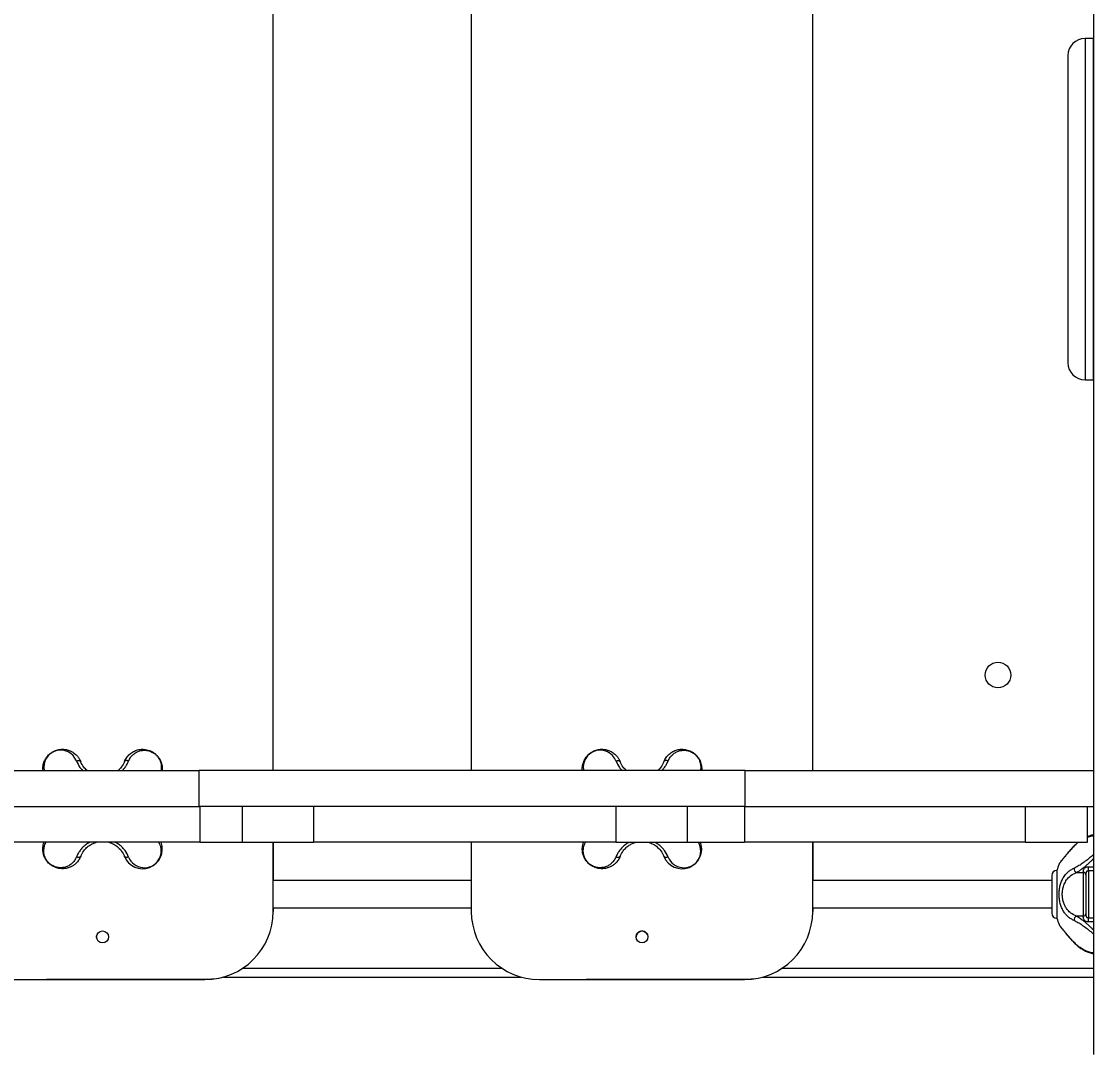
# Model space of a CAD drawing. Header units: millimetres. Extents: x -5884 to 5559, y -2544 to 2548.
# Drawn here: x -79 to 549, y 92 to 698 of the extents above; entities that cross this region are included whole.
import ezdxf

# ---------------------------------------------------------------- set-up
doc = ezdxf.new("R2010")
doc.units = ezdxf.units.MM
for name, color, linetype in [('DIKOM_ОБЪЕКТ', 7, 'Continuous'), ('DIKOM_РАЗМЕР_ЗОНА', 7, 'Continuous'), ('DIKOM_РАЗМЕР_ОБЪЕКТА', 7, 'Continuous')]:
    doc.layers.add(name, color=color, linetype=linetype)
doc.styles.add('style1', font='arialbd.ttf', dxfattribs={"width": 0.8})
doc.dimstyles.new('1-50', dxfattribs={"dimtxt": 300, "dimasz": 200, "dimexe": 100, "dimexo": 0, "dimgap": 100, "dimtad": 1, "dimtoh": 1, "dimtxsty": 'style1', "dimcen": 200, "dimclrd": 7, "dimclre": 7, "dimclrt": 7, "dimadec": 1, "dimazin": 2, "dimtfac": 1, "dimtmove": 0, "dimatfit": 2, "dimfxl": 0, "dimlwd": 25, "dimlwe": 18, "dimarcsym": 0})

# ---------------------------------------------------------------- blocks, each defined once
blk = doc.blocks.new('*D0')
at = {"layer": 'Defpoints', "color": 0, "transparency": 16777216}
for p in [(-3076.99, 587.14), (4058.85, 119.86), (4058.85, -683.84)]:
    blk.add_point(p, dxfattribs=at)
at = {"layer": 'DIKOM_РАЗМЕР_ОБЪЕКТА', "color": 7, "lineweight": 18, "transparency": 16777216}
for p, q in [((-3076.99, 587.14), (-3076.99, -783.84)), ((4058.85, 119.86), (4058.85, -783.84))]:
    blk.add_line(p, q, dxfattribs=at)
at = {"layer": 'DIKOM_РАЗМЕР_ОБЪЕКТА', "color": 7, "lineweight": 25, "transparency": 16777216}
blk.add_line((-2876.99, -683.84), (3858.85, -683.84), dxfattribs=at)
at = {"layer": 'DIKOM_РАЗМЕР_ОБЪЕКТА', "color": 7, "transparency": 16777216}
for points in [[(-2876.99, -650.51), (-2876.99, -717.17), (-3076.99, -683.84)], [(3858.85, -650.51), (3858.85, -717.17), (4058.85, -683.84)]]:
    blk.add_solid(points, dxfattribs=at)
at = {"layer": 'DIKOM_РАЗМЕР_ОБЪЕКТА', "color": 7, "transparency": 16777216, "insert": (403.29, -430.67), "char_height": 300, "attachment_point": 5, "style": 'style1'}
blk.add_mtext('{\\fArial|b0|i0|c204|p34;7100}', dxfattribs=at)
blk = doc.blocks.new('*D3')
at = {"layer": 'Defpoints', "color": 0, "transparency": 16777216}
for p in [(-5076.99, 145.18), (5558.85, 145.18), (5558.85, -2443.57)]:
    blk.add_point(p, dxfattribs=at)
at = {"layer": 'DIKOM_РАЗМЕР_ЗОНА', "color": 7, "lineweight": 18, "transparency": 16777216}
for p, q in [((-5076.99, 145.18), (-5076.99, -2543.57)), ((5558.85, 145.18), (5558.85, -2543.57))]:
    blk.add_line(p, q, dxfattribs=at)
at = {"layer": 'DIKOM_РАЗМЕР_ЗОНА', "color": 7, "lineweight": 25, "transparency": 16777216}
blk.add_line((-4876.99, -2443.57), (5358.85, -2443.57), dxfattribs=at)
at = {"layer": 'DIKOM_РАЗМЕР_ЗОНА', "color": 7, "transparency": 16777216}
for points in [[(-4876.99, -2410.24), (-4876.99, -2476.91), (-5076.99, -2443.57)], [(5358.85, -2410.24), (5358.85, -2476.91), (5558.85, -2443.57)]]:
    blk.add_solid(points, dxfattribs=at)
at = {"layer": 'DIKOM_РАЗМЕР_ЗОНА', "color": 7, "transparency": 16777216, "insert": (240.93, -2190.4), "char_height": 300, "attachment_point": 5, "style": 'style1'}
blk.add_mtext('{\\fArial|b0|i0|c204|p34;10600}', dxfattribs=at)

msp = doc.modelspace()

# ---------------------------------------------------------------- linework, layer by layer
at = {"layer": 'DIKOM_ОБЪЕКТ', "color": 7, "linetype": 'Continuous', "lineweight": 15}
for p, q in [((68.766, 258.575), (68.766, 916.575)), ((184.766, 916.575), (184.766, 258.575)), ((384.766, 258.575), (384.766, 916.575)), ((549.273, 687.575), (544.273, 687.575)), ((549.273, 487.575), (549.273, 687.575)), ((544.273, 487.575), (549.273, 487.575)), ((-110.379, 258.575), (25.338, 258.575)), ((-66.084, 258.575), (-66.232, 259.575)), ((25.338, 237.575), (25.338, 258.575)), ((345.116, 258.575), (25.338, 258.575)), ((249.916, 258.575), (249.768, 259.575)), ((345.116, 237.575), (345.116, 258.575)), ((345.116, 258.575), (549.273, 258.575)), ((-110.379, 237.575), (25.338, 237.575)), ((345.116, 237.575), (25.338, 237.575)), ((25.805, 237.575), (25.805, 216.575)), ((50.497, 237.575), (50.497, 216.575)), ((92.302, 237.575), (92.302, 216.575)), ((269.432, 237.575), (269.432, 216.575)), ((311.157, 237.575), (311.157, 216.575)), ((344.785, 237.575), (344.785, 216.575)), ((345.116, 237.575), (549.273, 237.575)), ((509.282, 237.575), (509.282, 216.575)), ((545.79, 216.575), (545.79, 237.575)), ((25.805, 216.575), (-109.98, 216.575)), ((25.805, 216.575), (50.497, 216.575)), ((50.497, 216.575), (92.302, 216.575)), ((68.766, 176.075), (68.766, 216.575)), ((68.767, 216.575), (68.767, 194.072)), ((269.432, 216.575), (92.302, 216.575)), ((184.766, 216.575), (184.766, 176.075)), ((269.432, 216.575), (311.157, 216.575)), ((311.157, 216.575), (344.785, 216.575)), ((509.282, 216.575), (344.785, 216.575)), ((384.766, 176.075), (384.766, 216.575)), ((384.767, 216.575), (384.767, 194.072)), ((509.282, 216.575), (545.79, 216.575)), ((540.19, 216.575), (537.89, 214.44)), ((546.266, 199.817), (546.266, 202.268)), ((527.766, 200.077), (527.766, 172.077)), ((539.336, 198.877), (543.266, 198.877)), ((543.266, 198.877), (543.266, 173.276)), ((545.317, 199.495), (545.212, 199.394)), ((546.266, 199.817), (546.266, 172.337)), ((68.766, 194.072), (68.767, 194.072)), ((184.766, 194.077), (68.767, 194.077)), ((384.766, 194.072), (384.767, 194.072)), ((524.766, 194.077), (384.767, 194.077)), ((68.766, 178.077), (184.766, 178.077)), ((68.766, 178.077), (68.766, 178.072)), ((68.766, 178.072), (68.766, 178.072)), ((68.766, 178.072), (68.766, 176.072)), ((384.766, 178.077), (524.766, 178.077)), ((384.766, 178.072), (384.767, 178.072)), ((384.767, 178.072), (384.766, 176.072)), ((384.767, 178.077), (384.767, 178.072)), ((543.266, 173.276), (539.336, 173.276)), ((546.266, 169.885), (546.266, 172.337)), ((-91.234, 136.075), (28.766, 136.075)), ((28.766, 136.073), (-63.991, 136.075)), ((39.626, 137.575), (213.914, 137.575)), ((224.766, 136.075), (344.766, 136.075)), ((344.765, 136.073), (252.009, 136.075)), ((355.626, 137.575), (549.273, 137.575))]:
    msp.add_line(p, q, dxfattribs=at)
at = {"layer": 'DIKOM_ОБЪЕКТ', "color": 8, "linetype": 'Continuous', "lineweight": 15}
for p, q in [((544.273, 687.575), (544.273, 487.575)), ((546.266, 202.268), (549.273, 202.268)), ((549.273, 199.817), (546.266, 199.817)), ((546.266, 172.337), (549.273, 172.337)), ((549.273, 169.885), (546.266, 169.885)), ((202.908, 142.575), (50.627, 142.575)), ((549.273, 142.575), (366.627, 142.575))]:
    msp.add_line(p, q, dxfattribs=at)
at = {"layer": 'DIKOM_ОБЪЕКТ', "color": 7, "linetype": 'Continuous', "lineweight": 15, "flags": 128}
for points in [[(-46.526, 264.222), (-46.141, 264.368), (-45.744, 264.457), (-45.355, 264.488), (-44.988, 264.457), (-44.659, 264.367), (-44.383, 264.222), (-44.171, 264.026), (-44.032, 263.79)], [(-15.938, 264.222), (-16.324, 264.368), (-16.72, 264.457), (-17.11, 264.488), (-17.476, 264.457), (-17.805, 264.367), (-18.081, 264.222), (-18.293, 264.026), (-18.432, 263.79)], [(269.474, 264.222), (269.859, 264.368), (270.256, 264.457), (270.645, 264.488), (271.012, 264.457), (271.341, 264.367), (271.617, 264.222), (271.829, 264.026), (271.968, 263.79)], [(300.062, 264.222), (299.676, 264.368), (299.28, 264.457), (298.89, 264.488), (298.523, 264.457), (298.195, 264.367), (297.919, 264.222), (297.707, 264.026), (297.568, 263.79)], [(-44.032, 208.36), (-44.171, 208.124), (-44.383, 207.928), (-44.659, 207.783), (-44.988, 207.693), (-45.355, 207.662), (-45.744, 207.693), (-46.141, 207.782), (-46.526, 207.928)], [(-15.938, 207.928), (-16.324, 207.782), (-16.72, 207.693), (-17.11, 207.662), (-17.476, 207.693), (-17.805, 207.783), (-18.081, 207.928), (-18.293, 208.124), (-18.432, 208.36)], [(271.968, 208.36), (271.829, 208.124), (271.617, 207.928), (271.341, 207.783), (271.012, 207.693), (270.645, 207.662), (270.256, 207.693), (269.859, 207.782), (269.474, 207.928)], [(300.062, 207.928), (299.676, 207.782), (299.28, 207.693), (298.89, 207.662), (298.523, 207.693), (298.195, 207.783), (297.919, 207.928), (297.707, 208.124), (297.568, 208.36)], [(-34.71, 160.669), (-34.734, 161.074), (-34.685, 161.655)], [(281.533, 159.733), (281.456, 159.938), (281.266, 161.074)], [(34.001, 136.417), (32.686, 136.265), (28.766, 136.073)], [(350.001, 136.417), (348.686, 136.265), (344.765, 136.073)]]:
    msp.add_lwpolyline(points, dxfattribs=at)
at = {"layer": 'DIKOM_ОБЪЕКТ', "color": 8, "linetype": 'Continuous', "lineweight": 15, "flags": 128}
for points in [[(537.839, 214.224), (537.846, 214.369), (537.89, 214.44)], [(537.839, 157.929), (537.846, 157.784), (537.89, 157.713)]]:
    msp.add_lwpolyline(points, dxfattribs=at)
at = {"layer": 'DIKOM_ОБЪЕКТ', "color": 7, "linetype": 'Continuous', "lineweight": 15}
for centre, radius in [((493.273, 314.575), 7.5), ((-31.234, 161.075), 3.5), ((284.766, 161.075), 3.5)]:
    msp.add_circle(centre, radius, dxfattribs=at)
for centre, radius, start, end in [((544.273, 677.575), 10, 90, 180), ((544.273, 497.575), 10, 180, 270), ((-7.735, 212.568), 11.495, 201.474616, 20.399706), ((308.265, 212.568), 11.495, 201.474641, 20.399681), ((574.01, 186.077), 48.317, 158.461252, 163.156755), ((540.349, 201.181), 2.517, 175.67718, 246.280459), ((527.766, 197.077), 3, 90, 180), ((543.316, 197.427), 1.451, 2.139383, 91.991057), ((546.266, 198.334), 1.5, 134.829325, 180), ((28.766, 176.075), 40, 270, 0), ((224.766, 176.075), 40, 180, 270), ((344.766, 176.075), 40, 270, 0), ((527.766, 175.077), 3, 180, 270), ((574.01, 186.077), 48.317, 196.843245, 201.538333), ((540.348, 170.972), 2.517, 113.718943, 184.322209), ((543.316, 174.726), 1.451, 268.008881, 357.86312), ((546.266, 173.819), 1.5, 180, 225.135341), ((284.766, 161.074), 3.5, 24.611139, 179.998597)]:
    msp.add_arc(centre, radius, start, end, dxfattribs=at)
at = {"layer": 'DIKOM_ОБЪЕКТ', "color": 8, "linetype": 'Continuous', "lineweight": 15}
for centre, radius, start, end in [((-55.731, 260.629), 9.881, 21.322362, 191.997944), ((260.269, 260.629), 9.881, 21.32244, 191.997816), ((-6.725, 211.536), 9.894, 201.388053, 30.617394), ((309.275, 211.536), 9.894, 201.388131, 30.617315)]:
    msp.add_arc(centre, radius, start, end, dxfattribs=at)
at = {"layer": 'DIKOM_ОБЪЕКТ', "color": 7, "linetype": 'Continuous', "lineweight": 15}
for points, knots in [([(549.273, 1082.982), (549.273, 1082.778), (549.273, 1082.371), (549.273, 1080.748), (549.273, 1078.355), (549.273, 1075.074), (549.273, 1070.938), (549.273, 1065.932), (549.273, 1060.052), (549.273, 1053.277), (549.273, 1045.798), (549.273, 1037.741), (549.273, 1029.159), (549.273, 1019.836), (549.273, 1009.77), (549.273, 998.054), (549.273, 984.509), (549.273, 968.903), (549.273, 952.284), (549.273, 934.685), (549.273, 916.184), (549.273, 896.86), (549.273, 876.771), (549.273, 857.412), (549.273, 838.968), (549.273, 821.644), (549.273, 804.037), (549.273, 786.176), (549.273, 767.461), (549.273, 747.837), (549.273, 727.437), (549.273, 706.946), (549.273, 686.507), (549.273, 666.249), (549.273, 646.226), (549.273, 626.535), (549.273, 606.992), (549.273, 587.458), (549.273, 567.805), (549.273, 547.9), (549.273, 527.844), (549.273, 507.567), (549.273, 487.31), (549.273, 467.107), (549.273, 446.986), (549.273, 426.951), (549.273, 407.571), (549.273, 388.974), (549.273, 371.113), (549.273, 353.506), (549.273, 336.182), (549.273, 317.738), (549.273, 298.379), (549.273, 278.29), (549.273, 258.966), (549.273, 240.465), (549.273, 222.866), (549.273, 206.247), (549.273, 190.641), (549.273, 177.097), (549.273, 165.38), (549.273, 155.314), (549.273, 145.991), (549.273, 137.409), (549.273, 129.301), (549.273, 121.736), (549.273, 114.864), (549.273, 108.918), (549.273, 103.911), (549.273, 99.836), (549.273, 96.65), (549.273, 94.336), (549.273, 92.764), (549.273, 92.367), (549.273, 92.168)], [0, 0, 0, 0, 0.0128599, 0.0257173, 0.0389039, 0.0521823, 0.0656746, 0.0790933, 0.0926105, 0.1063625, 0.1201183, 0.1328766, 0.1456301, 0.1584904, 0.1714398, 0.1843946, 0.2007532, 0.2171121, 0.2335559, 0.25, 0.2664438, 0.2828879, 0.2992465, 0.3156055, 0.3285599, 0.3415094, 0.3543698, 0.3671231, 0.3798817, 0.3938871, 0.4078897, 0.4216383, 0.4353013, 0.4487661, 0.4618072, 0.4747419, 0.4873695, 0.5, 0.5128597, 0.5257172, 0.5389038, 0.5521823, 0.5656745, 0.5790933, 0.5926104, 0.6063625, 0.6201183, 0.6328765, 0.64563, 0.6584904, 0.6714398, 0.6843946, 0.7007532, 0.7171121, 0.7335559, 0.75, 0.7664438, 0.7828879, 0.7992465, 0.8156054, 0.8285599, 0.8415093, 0.8543697, 0.8671231, 0.8798817, 0.893887, 0.9078897, 0.9216383, 0.9353013, 0.948766, 0.9618071, 0.9747419, 0.9873695, 1, 1, 1, 1]), ([(534.273, 677.575), (534.273, 677.503), (534.273, 677.359), (534.273, 676.169), (534.273, 674.219), (534.273, 671.37), (534.273, 667.635), (534.273, 663.018), (534.273, 657.56), (534.273, 651.328), (534.273, 644.415), (534.273, 636.937), (534.273, 629.024), (534.273, 620.815), (534.273, 612.448), (534.273, 604.102), (534.273, 595.809), (534.273, 587.575), (534.273, 579.341), (534.273, 571.048), (534.273, 562.702), (534.273, 554.335), (534.273, 546.126), (534.273, 538.213), (534.273, 530.735), (534.273, 523.822), (534.273, 517.59), (534.273, 512.132), (534.273, 507.515), (534.273, 503.78), (534.273, 500.931), (534.273, 498.981), (534.273, 497.791), (534.273, 497.647), (534.273, 497.575)], [0, 0, 0, 0, 0.0291252, 0.0582484, 0.0887341, 0.1199938, 0.1519015, 0.1843125, 0.2170687, 0.2500001, 0.282931, 0.3156872, 0.3480986, 0.3800061, 0.4112657, 0.4417513, 0.4708767, 0.4999999, 0.5291252, 0.5582485, 0.5887342, 0.6199939, 0.6519014, 0.6843128, 0.7170691, 0.7499999, 0.7829312, 0.8156875, 0.8480985, 0.8800062, 0.9112659, 0.9417517, 0.9708756, 1, 1, 1, 1]), ([(-66.232, 259.575), (-66.219, 260.004), (-66.192, 260.847), (-65.968, 262.132), (-65.625, 263.33), (-65.181, 264.419), (-64.491, 265.741), (-63.547, 267.04), (-62.376, 268.196), (-61.434, 268.945), (-60.442, 269.579), (-59.347, 270.134), (-58.137, 270.587), (-56.839, 270.906), (-55.681, 271.053), (-54.636, 271.087), (-53.747, 271.044), (-52.838, 270.93), (-52.01, 270.759), (-51.14, 270.512), (-50.27, 270.191), (-49.436, 269.795), (-48.549, 269.29), (-47.661, 268.673), (-46.753, 267.883), (-45.789, 266.856), (-44.823, 265.546), (-44.288, 264.357), (-44.032, 263.79)], [0, 0, 0, 0, 0.0431656, 0.0849557, 0.125498, 0.158052, 0.1878953, 0.2506233, 0.2817359, 0.31356, 0.3437697, 0.3764302, 0.416861, 0.4585561, 0.5015897, 0.5310794, 0.563766, 0.5928919, 0.6263742, 0.652482, 0.688433, 0.7245849, 0.7502763, 0.7962936, 0.8378921, 0.8750769, 0.9404468, 1, 1, 1, 1]), ([(-18.432, 263.79), (-18.246, 264.216), (-17.862, 265.098), (-17.121, 266.26), (-16.254, 267.337), (-15.322, 268.247), (-14.266, 269.069), (-13.149, 269.75), (-11.932, 270.307), (-10.659, 270.724), (-9.379, 270.982), (-8.024, 271.097), (-6.698, 271.057), (-5.257, 270.837), (-3.847, 270.436), (-2.382, 269.796), (-0.95, 268.919), (0.434, 267.741), (1.412, 266.592), (2.057, 265.63), (2.593, 264.687), (3.13, 263.457), (3.511, 262.113), (3.714, 260.869), (3.777, 259.796), (3.773, 259.033), (3.725, 258.637), (3.717, 258.575)], [0, 0, 0, 0, 0.0429604, 0.0888603, 0.1314283, 0.1779057, 0.218328, 0.2664916, 0.3110846, 0.355327, 0.4035448, 0.4434086, 0.4911642, 0.5325964, 0.5801242, 0.6216831, 0.6663732, 0.7111173, 0.7558247, 0.7776, 0.8005679, 0.8422066, 0.8898419, 0.9250636, 0.9599538, 0.9936806, 1, 1, 1, 1]), ([(249.768, 259.575), (249.781, 260.004), (249.808, 260.847), (250.032, 262.132), (250.375, 263.33), (250.819, 264.419), (251.509, 265.741), (252.453, 267.04), (253.624, 268.196), (254.566, 268.945), (255.558, 269.579), (256.653, 270.134), (257.863, 270.587), (259.161, 270.906), (260.319, 271.053), (261.364, 271.087), (262.253, 271.044), (263.162, 270.93), (263.99, 270.759), (264.86, 270.512), (265.73, 270.191), (266.564, 269.795), (267.451, 269.29), (268.339, 268.673), (269.247, 267.883), (270.211, 266.856), (271.177, 265.546), (271.712, 264.357), (271.968, 263.79)], [0, 0, 0, 0, 0.0431656, 0.0849557, 0.1254979, 0.1580522, 0.1878955, 0.2506235, 0.2817361, 0.3135602, 0.3437699, 0.3764298, 0.4168607, 0.4585564, 0.5015899, 0.5310796, 0.5637662, 0.5928922, 0.6263739, 0.6524822, 0.6884332, 0.7245852, 0.7502766, 0.7962939, 0.8378919, 0.8750768, 0.9404471, 1, 1, 1, 1]), ([(297.568, 263.79), (297.754, 264.216), (298.138, 265.098), (298.879, 266.26), (299.746, 267.337), (300.678, 268.247), (301.734, 269.069), (302.851, 269.75), (304.068, 270.307), (305.341, 270.724), (306.621, 270.982), (307.976, 271.097), (309.302, 271.057), (310.743, 270.837), (312.153, 270.436), (313.618, 269.796), (315.05, 268.919), (316.434, 267.741), (317.412, 266.592), (318.057, 265.63), (318.593, 264.687), (319.13, 263.457), (319.511, 262.113), (319.714, 260.869), (319.777, 259.796), (319.773, 259.033), (319.725, 258.637), (319.717, 258.575)], [0, 0, 0, 0, 0.0429604, 0.0888602, 0.1314286, 0.1779057, 0.2183279, 0.266492, 0.3110845, 0.3553269, 0.4035452, 0.443409, 0.4911646, 0.5325962, 0.580124, 0.6216829, 0.6663736, 0.7111176, 0.755825, 0.7775999, 0.8005678, 0.8422066, 0.889842, 0.9250637, 0.9599538, 0.9936806, 1, 1, 1, 1]), ([(-40.266, 258.575), (-40.969, 259.224), (-42.709, 260.829), (-43.538, 262.684), (-44.032, 263.79)], [0, 0, 0, 0, 0.4040355, 1, 1, 1, 1]), ([(-18.432, 263.79), (-18.95, 262.687), (-19.629, 261.244), (-21.024, 259.594), (-21.64, 258.937), (-22.022, 258.62), (-22.076, 258.575)], [0, 0, 0, 0, 0.6043554, 0.7909125, 0.9704874, 1, 1, 1, 1]), ([(275.734, 258.575), (275.031, 259.224), (273.291, 260.829), (272.462, 262.684), (271.968, 263.79)], [0, 0, 0, 0, 0.4040337, 1, 1, 1, 1]), ([(297.568, 263.79), (297.05, 262.687), (296.371, 261.244), (294.976, 259.594), (294.36, 258.937), (293.978, 258.62), (293.924, 258.575)], [0, 0, 0, 0, 0.6043549, 0.7909123, 0.9704874, 1, 1, 1, 1]), ([(549.273, 220.856), (549.174, 220.847), (548.454, 220.784), (547.248, 220.435), (546.208, 220.046), (545.79, 219.89)], [0, 0, 0, 0, 0.0869383, 0.6332451, 1, 1, 1, 1]), ([(-66.232, 212.575), (-66.136, 213.715), (-66.035, 214.915), (-65.649, 216.21), (-65.535, 216.418), (-65.45, 216.575)], [0, 0, 0, 0, 0.8244197, 0.8682741, 1, 1, 1, 1]), ([(-44.032, 208.36), (-43.511, 209.461), (-42.829, 210.902), (-41.447, 212.559), (-40.578, 213.438), (-39.407, 214.429), (-37.848, 215.43), (-36.178, 216.234), (-35.079, 216.491), (-34.717, 216.575)], [0, 0, 0, 0, 0.3262837, 0.4270071, 0.5239562, 0.6173876, 0.7759005, 0.9262418, 1, 1, 1, 1]), ([(-27.578, 216.575), (-27.252, 216.48), (-26.451, 216.246), (-25.245, 215.729), (-23.969, 215.032), (-22.115, 213.739), (-19.938, 211.516), (-18.953, 209.452), (-18.432, 208.36)], [0, 0, 0, 0, 0.069065, 0.1694261, 0.2731642, 0.3808677, 0.6725022, 1, 1, 1, 1]), ([(249.768, 212.575), (249.864, 213.715), (249.965, 214.915), (250.351, 216.21), (250.465, 216.418), (250.55, 216.575)], [0, 0, 0, 0, 0.8244187, 0.8682741, 1, 1, 1, 1]), ([(271.968, 208.36), (272.489, 209.461), (273.171, 210.902), (274.553, 212.559), (275.422, 213.438), (276.593, 214.429), (278.152, 215.43), (279.822, 216.234), (280.921, 216.491), (281.283, 216.575)], [0, 0, 0, 0, 0.3262839, 0.4270083, 0.5239563, 0.617389, 0.7759006, 0.9262436, 1, 1, 1, 1]), ([(288.422, 216.575), (288.748, 216.48), (289.549, 216.246), (290.755, 215.729), (292.031, 215.032), (293.885, 213.739), (296.062, 211.516), (297.047, 209.452), (297.568, 208.36)], [0, 0, 0, 0, 0.069065, 0.1694278, 0.2731658, 0.3808679, 0.6725023, 1, 1, 1, 1]), ([(537.89, 214.44), (537.307, 213.814), (536.142, 212.563), (534.542, 210.74), (533.083, 209.016), (531.807, 207.455), (530.747, 206.121), (529.957, 205.103), (529.448, 204.437), (529.39, 204.361), (529.361, 204.323)], [0, 0, 0, 0, 0.1268585, 0.2534022, 0.3794605, 0.5052652, 0.6304478, 0.7556755, 0.8799864, 1, 1, 1, 1]), ([(-44.032, 208.36), (-44.194, 207.984), (-44.528, 207.209), (-45.187, 206.121), (-45.869, 205.221), (-46.541, 204.488), (-47.175, 203.891), (-47.903, 203.306), (-48.642, 202.807), (-49.443, 202.351), (-50.289, 201.951), (-51.162, 201.631), (-52.121, 201.361), (-53.149, 201.163), (-54.347, 201.061), (-55.577, 201.083), (-56.846, 201.245), (-58.146, 201.566), (-59.357, 202.02), (-60.451, 202.576), (-61.762, 203.414), (-62.996, 204.504), (-64.022, 205.761), (-64.66, 206.734), (-65.186, 207.74), (-65.722, 209.066), (-66.148, 210.71), (-66.204, 211.955), (-66.232, 212.575)], [0, 0, 0, 0, 0.0390538, 0.0806747, 0.1248945, 0.1523672, 0.1823188, 0.2147518, 0.2496689, 0.2759207, 0.3122219, 0.3487697, 0.3744231, 0.4175258, 0.4584552, 0.498577, 0.5417467, 0.5835377, 0.6240379, 0.6565948, 0.6867229, 0.7493466, 0.7799579, 0.8122345, 0.8422667, 0.875051, 0.9377586, 1, 1, 1, 1]), ([(271.968, 208.36), (271.806, 207.984), (271.472, 207.209), (270.813, 206.121), (270.132, 205.221), (269.459, 204.488), (268.825, 203.891), (268.097, 203.306), (267.358, 202.807), (266.557, 202.351), (265.711, 201.951), (264.838, 201.631), (263.879, 201.361), (262.851, 201.163), (261.653, 201.061), (260.423, 201.083), (259.154, 201.245), (257.854, 201.566), (256.643, 202.02), (255.549, 202.576), (254.238, 203.414), (253.004, 204.504), (251.978, 205.761), (251.34, 206.734), (250.814, 207.74), (250.278, 209.066), (249.852, 210.71), (249.796, 211.955), (249.768, 212.575)], [0, 0, 0, 0, 0.0390538, 0.0806744, 0.1248942, 0.1523674, 0.1823189, 0.214752, 0.2496691, 0.2759208, 0.3122221, 0.3487694, 0.3744228, 0.417526, 0.4584549, 0.4985767, 0.5417464, 0.583538, 0.6240376, 0.6565945, 0.6867232, 0.7493464, 0.7799582, 0.8122344, 0.8422665, 0.8750511, 0.9377586, 1, 1, 1, 1]), ([(529.355, 204.315), (529.297, 204.235), (529.182, 204.077), (529.104, 203.899), (529.065, 203.811)], [0, 0, 0, 0, 0.5082983, 1, 1, 1, 1]), ([(529.065, 186.077), (529.097, 186.988), (529.145, 188.359), (529.44, 190.135), (529.831, 191.844), (530.52, 193.87), (531.481, 195.754), (532.47, 197.212), (533.405, 198.326), (534.58, 199.447), (536.043, 200.528), (537.228, 201.084), (537.839, 201.371)], [0, 0, 0, 0, 0.1240512, 0.1867442, 0.2503826, 0.3728896, 0.5007636, 0.5811914, 0.6645238, 0.7511622, 0.8716292, 1, 1, 1, 1]), ([(543.266, 198.877), (543.262, 199.129), (543.254, 199.632), (543.402, 200.557), (543.905, 201.324), (544.524, 201.832), (545.334, 202.196), (545.955, 202.244), (546.266, 202.268)], [0, 0, 0, 0, 0.2503077, 0.4993419, 0.6292321, 0.7494553, 0.8744471, 1, 1, 1, 1]), ([(524.766, 197.077), (524.766, 197.041), (524.766, 196.967), (524.766, 196.355), (524.766, 195.341), (524.766, 193.91), (524.766, 192.151), (524.766, 190.18), (524.766, 188.13), (524.766, 186.748), (524.766, 186.077)], [0, 0, 0, 0, 0.1165158, 0.2400115, 0.3686414, 0.5000007, 0.63136, 0.7599877, 0.8834846, 1, 1, 1, 1]), ([(530.926, 186.077), (530.958, 186.861), (531.007, 188.045), (531.306, 189.57), (531.635, 190.786), (532.103, 192.047), (532.733, 193.325), (533.919, 195.185), (536.015, 197.368), (538.187, 198.355), (539.336, 198.877)], [0, 0, 0, 0, 0.1240354, 0.1870703, 0.2511471, 0.3318812, 0.4153272, 0.5019671, 0.7365328, 1, 1, 1, 1]), ([(544.766, 198.242), (544.766, 198.263), (544.766, 198.329), (544.766, 197.655), (544.766, 196.313), (544.766, 194.34), (544.766, 191.867), (544.766, 189.043), (544.766, 187.056), (544.766, 186.077)], [0, 0, 0, 0, 0.0707941, 0.2279759, 0.3805295, 0.5330835, 0.6902647, 0.8474449, 1, 1, 1, 1]), ([(524.766, 186.077), (524.766, 185.406), (524.766, 184.024), (524.766, 181.974), (524.766, 180.002), (524.766, 178.243), (524.766, 176.813), (524.766, 175.798), (524.766, 175.186), (524.766, 175.112), (524.766, 175.077)], [0, 0, 0, 0, 0.1165155, 0.2400093, 0.3686402, 0.4999997, 0.6313592, 0.7599891, 0.883484, 1, 1, 1, 1]), ([(537.839, 170.782), (537.243, 171.061), (536.052, 171.618), (534.399, 172.837), (532.906, 174.34), (531.59, 176.182), (530.512, 178.301), (529.696, 180.725), (529.165, 183.337), (529.098, 185.169), (529.065, 186.077)], [0, 0, 0, 0, 0.1251319, 0.2502607, 0.378791, 0.5003534, 0.6280767, 0.7504602, 0.8762803, 1, 1, 1, 1]), ([(539.336, 173.276), (538.18, 173.796), (536.666, 174.477), (535.06, 175.856), (534.223, 176.722), (533.301, 177.891), (532.375, 179.439), (531.561, 181.488), (531.028, 183.718), (530.959, 185.297), (530.926, 186.077)], [0, 0, 0, 0, 0.2643452, 0.3459596, 0.42452, 0.5002329, 0.6286696, 0.7504872, 0.8766651, 1, 1, 1, 1]), ([(544.766, 186.077), (544.766, 185.098), (544.766, 183.11), (544.766, 180.286), (544.766, 177.814), (544.766, 175.84), (544.766, 174.498), (544.766, 173.824), (544.766, 173.891), (544.766, 173.911)], [0, 0, 0, 0, 0.1525522, 0.3097354, 0.4669167, 0.6194709, 0.7720232, 0.9292059, 1, 1, 1, 1]), ([(546.266, 169.885), (545.955, 169.909), (545.334, 169.957), (544.523, 170.321), (543.904, 170.83), (543.402, 171.599), (543.28, 172.328), (543.265, 172.917), (543.265, 173.156), (543.266, 173.276)], [0, 0, 0, 0, 0.1253511, 0.2506747, 0.3709577, 0.5009531, 0.7497432, 0.8748413, 1, 1, 1, 1]), ([(545.132, 172.838), (545.132, 172.837), (545.144, 172.812), (545.178, 172.786), (545.213, 172.759)], [0, 0, 0, 0, 0.0071371, 1, 1, 1, 1]), ([(529.065, 168.343), (529.104, 168.255), (529.182, 168.076), (529.297, 167.918), (529.355, 167.838)], [0, 0, 0, 0, 0.4917885, 1, 1, 1, 1]), ([(529.355, 167.838), (529.389, 167.793), (529.457, 167.703), (529.982, 167.018), (530.78, 165.991), (531.843, 164.653), (533.122, 163.092), (535.047, 160.808), (536.753, 158.951), (537.89, 157.713)], [0, 0, 0, 0, 0.1243913, 0.2484767, 0.3731631, 0.4982785, 0.6239713, 0.7494032, 1, 1, 1, 1]), ([(537.89, 157.713), (538.675, 156.946), (540.096, 155.557), (542.161, 154.097), (543.787, 153.155), (545.03, 152.559), (546.194, 152.084), (547.601, 151.61), (548.665, 151.398), (549.273, 151.277)], [0, 0, 0, 0, 0.2264291, 0.4101491, 0.5534434, 0.6541977, 0.733207, 0.8477328, 1, 1, 1, 1])]:
    msp.add_open_spline(points, degree=3, knots=knots, dxfattribs=at)
at = {"layer": 'DIKOM_ОБЪЕКТ', "color": 8, "linetype": 'Continuous', "lineweight": 15}
for points, knots in [([(-15.938, 264.222), (-15.58, 264.963), (-14.865, 266.445), (-13.277, 268.121), (-11.451, 269.39), (-9.416, 270.209), (-7.216, 270.573), (-5.224, 270.451), (-3.561, 270.016), (-2.458, 269.561), (-1.582, 269.079), (-0.701, 268.494), (0.355, 267.599), (1.419, 266.325), (2.2, 264.994), (2.725, 263.697), (3.143, 262.041), (3.288, 260.301), (3.035, 259.077), (2.931, 258.575)], [0, 0, 0, 0, 0.0854064, 0.1709937, 0.2562181, 0.3416814, 0.4264988, 0.512138, 0.5580077, 0.5978048, 0.6214988, 0.6434377, 0.6838012, 0.726727, 0.7696871, 0.8125496, 0.8555314, 0.9408192, 1, 1, 1, 1]), ([(300.062, 264.222), (300.42, 264.963), (301.135, 266.445), (302.723, 268.121), (304.549, 269.39), (306.584, 270.209), (308.784, 270.573), (310.776, 270.451), (312.439, 270.016), (313.542, 269.561), (314.418, 269.079), (315.299, 268.494), (316.355, 267.599), (317.419, 266.325), (318.2, 264.994), (318.725, 263.697), (319.143, 262.041), (319.288, 260.301), (319.035, 259.077), (318.931, 258.575)], [0, 0, 0, 0, 0.0854062, 0.1709938, 0.2562179, 0.3416816, 0.426499, 0.5121382, 0.558008, 0.5978051, 0.6214991, 0.6434374, 0.6838014, 0.7267268, 0.7696869, 0.8125497, 0.8555313, 0.9408192, 1, 1, 1, 1]), ([(-46.526, 264.222), (-45.909, 262.963), (-44.977, 261.059), (-43.505, 259.196), (-42.838, 258.618), (-42.789, 258.575)], [0, 0, 0, 0, 0.6443958, 0.9738611, 1, 1, 1, 1]), ([(-19.674, 258.575), (-19.632, 258.611), (-18.976, 259.177), (-18.018, 260.43), (-16.777, 262.283), (-16.221, 263.569), (-15.938, 264.222)], [0, 0, 0, 0, 0.0224373, 0.348051, 0.6686349, 1, 1, 1, 1]), ([(269.474, 264.222), (270.091, 262.963), (271.023, 261.059), (272.495, 259.196), (273.162, 258.618), (273.211, 258.575)], [0, 0, 0, 0, 0.6443956, 0.9738634, 1, 1, 1, 1]), ([(296.326, 258.575), (296.368, 258.611), (297.024, 259.177), (297.982, 260.43), (299.223, 262.283), (299.779, 263.569), (300.062, 264.222)], [0, 0, 0, 0, 0.0224373, 0.3480492, 0.6686347, 1, 1, 1, 1]), ([(545.79, 219.547), (546.398, 219.772), (547.57, 220.207), (548.719, 220.32), (549.273, 220.374)], [0, 0, 0, 0, 0.5182526, 1, 1, 1, 1]), ([(-46.526, 207.928), (-46.884, 207.187), (-47.6, 205.705), (-49.188, 204.029), (-51.013, 202.76), (-53.048, 201.941), (-55.248, 201.576), (-57.24, 201.699), (-58.903, 202.134), (-60.006, 202.589), (-60.882, 203.071), (-61.764, 203.656), (-62.819, 204.551), (-63.883, 205.825), (-64.665, 207.156), (-65.189, 208.452), (-65.611, 210.111), (-65.737, 212.083), (-65.336, 214.264), (-64.826, 215.777), (-64.326, 216.475), (-64.255, 216.575)], [0, 0, 0, 0, 0.0758854, 0.1519314, 0.2276544, 0.3035911, 0.3789533, 0.4550455, 0.4958018, 0.5311623, 0.5522149, 0.571707, 0.6075718, 0.6457104, 0.6838813, 0.721966, 0.760157, 0.8359361, 0.9119824, 0.9874397, 1, 1, 1, 1]), ([(-38.584, 216.575), (-38.706, 216.523), (-39.638, 216.13), (-41.124, 215.078), (-42.975, 213.498), (-44.466, 211.731), (-45.682, 209.864), (-46.242, 208.58), (-46.526, 207.928)], [0, 0, 0, 0, 0.0293545, 0.2231845, 0.4174059, 0.6114566, 0.8025166, 1, 1, 1, 1]), ([(-15.938, 207.928), (-16.54, 209.196), (-17.45, 211.112), (-19.459, 213.462), (-21.289, 215.041), (-22.782, 216.102), (-23.739, 216.51), (-23.891, 216.575)], [0, 0, 0, 0, 0.3836388, 0.5797879, 0.7701564, 0.9635601, 1, 1, 1, 1]), ([(269.474, 207.928), (269.116, 207.187), (268.4, 205.705), (266.812, 204.029), (264.987, 202.76), (262.952, 201.941), (260.752, 201.576), (258.76, 201.699), (257.097, 202.134), (255.994, 202.589), (255.118, 203.071), (254.236, 203.656), (253.181, 204.551), (252.117, 205.825), (251.335, 207.156), (250.811, 208.452), (250.389, 210.111), (250.263, 212.083), (250.664, 214.264), (251.174, 215.777), (251.674, 216.475), (251.745, 216.575)], [0, 0, 0, 0, 0.0758853, 0.1519314, 0.2276547, 0.303591, 0.3789531, 0.4550454, 0.4958021, 0.5311626, 0.5522152, 0.5717073, 0.6075716, 0.6457107, 0.6838815, 0.721966, 0.7601571, 0.8359361, 0.9119824, 0.9874397, 1, 1, 1, 1]), ([(277.416, 216.575), (277.294, 216.523), (276.362, 216.13), (274.876, 215.078), (273.025, 213.498), (271.534, 211.731), (270.318, 209.864), (269.758, 208.58), (269.474, 207.928)], [0, 0, 0, 0, 0.0293546, 0.2231831, 0.4174048, 0.611457, 0.8025163, 1, 1, 1, 1]), ([(300.062, 207.928), (299.46, 209.196), (298.55, 211.112), (296.541, 213.462), (294.711, 215.041), (293.218, 216.102), (292.261, 216.51), (292.109, 216.575)], [0, 0, 0, 0, 0.3836397, 0.5797878, 0.7701563, 0.9635601, 1, 1, 1, 1]), ([(529.069, 203.816), (529.1, 203.857), (529.163, 203.939), (529.691, 204.63), (530.506, 205.68), (531.597, 207.054), (532.908, 208.659), (534.398, 210.419), (536.037, 212.288), (537.232, 213.571), (537.839, 214.224)], [0, 0, 0, 0, 0.1223062, 0.2473062, 0.3729256, 0.4981476, 0.6236211, 0.7489882, 0.8724194, 1, 1, 1, 1]), ([(537.839, 214.224), (538.587, 214.998), (539.432, 215.872), (540.351, 216.503), (540.457, 216.575)], [0, 0, 0, 0, 0.8851334, 1, 1, 1, 1]), ([(549.273, 209.397), (548.708, 208.89), (547.32, 207.645), (545.05, 205.842), (542.552, 204.021), (540.104, 202.44), (538.594, 201.727), (537.839, 201.371)], [0, 0, 0, 0, 0.146047, 0.3590115, 0.5730768, 0.7863802, 1, 1, 1, 1]), ([(549.273, 207.079), (549.121, 206.919), (548.564, 206.333), (547.589, 205.367), (546.322, 204.154), (545.095, 203.042), (543.728, 201.873), (542.294, 200.741), (540.752, 199.654), (539.806, 199.135), (539.336, 198.877)], [0, 0, 0, 0, 0.0444708, 0.1635008, 0.2820596, 0.411948, 0.520954, 0.6848398, 0.8434352, 1, 1, 1, 1]), ([(546.266, 199.817), (546.201, 199.814), (546.072, 199.81), (545.818, 199.761), (545.542, 199.657), (545.39, 199.547), (545.317, 199.495)], [0, 0, 0, 0, 0.1643255, 0.3296893, 0.6793996, 1, 1, 1, 1]), ([(537.839, 170.782), (538.596, 170.425), (540.112, 169.709), (542.567, 168.122), (545.075, 166.292), (547.337, 164.494), (548.719, 163.253), (549.273, 162.757)], [0, 0, 0, 0, 0.2141718, 0.4287955, 0.6425107, 0.8568245, 1, 1, 1, 1]), ([(539.336, 173.276), (539.682, 173.091), (540.396, 172.707), (541.515, 171.965), (542.698, 171.099), (543.861, 170.166), (545.096, 169.11), (546.327, 167.994), (547.6, 166.775), (548.576, 165.81), (549.127, 165.226), (549.273, 165.072)], [0, 0, 0, 0, 0.1157303, 0.2393823, 0.3540567, 0.4792621, 0.5881568, 0.7179058, 0.8380361, 0.9572213, 1, 1, 1, 1]), ([(545.213, 172.759), (545.246, 172.725), (545.332, 172.636), (545.549, 172.496), (545.819, 172.391), (546.073, 172.344), (546.202, 172.339), (546.266, 172.337)], [0, 0, 0, 0, 0.1692619, 0.4366243, 0.7265186, 0.8636808, 1, 1, 1, 1]), ([(537.839, 157.929), (536.673, 159.199), (534.912, 161.117), (532.94, 163.458), (531.627, 165.062), (530.543, 166.427), (529.706, 167.504), (529.216, 168.144), (529.01, 168.416), (529.068, 168.339), (529.069, 168.337)], [0, 0, 0, 0, 0.247867, 0.3745974, 0.497593, 0.6225501, 0.7474305, 0.8720059, 0.9970906, 1, 1, 1, 1]), ([(549.273, 151.727), (549.27, 151.727), (548.717, 151.751), (547.304, 152.065), (545.053, 152.763), (542.551, 154.042), (540.104, 155.714), (538.594, 157.191), (537.839, 157.929)], [0, 0, 0, 0, 0.0006211, 0.1455099, 0.3586073, 0.5728088, 0.7862461, 1, 1, 1, 1])]:
    msp.add_open_spline(points, degree=3, knots=knots, dxfattribs=at)

# ---------------------------------------------------------------- dimensions: what is measured, and where the dimension line sits
at = {"layer": 'DIKOM_РАЗМЕР_ЗОНА', "color": 3}
dim = msp.add_linear_dim(base=(5558.848, -2443.572), p1=(-5076.992, 145.178), p2=(5558.848, 145.178), text='{\\fArial|b0|i0|c204|p34;10600}', dimstyle='1-50', dxfattribs=at)
dim.commit()
dim.dimension.update_dxf_attribs({"geometry": '*D3', "text_midpoint": (240.928, -2443.572), "dimtype": 160})
at = {"layer": 'DIKOM_РАЗМЕР_ОБЪЕКТА'}
dim = msp.add_linear_dim(base=(4058.848, -683.84), p1=(-3076.992, 587.138), p2=(4058.848, 119.861), text='{\\fArial|b0|i0|c204|p34;7100}', dimstyle='1-50', dxfattribs=at)
dim.commit()
dim.dimension.update_dxf_attribs({"geometry": '*D0', "text_midpoint": (403.291, -683.84), "dimtype": 160})

doc.saveas('drawing.dxf')
